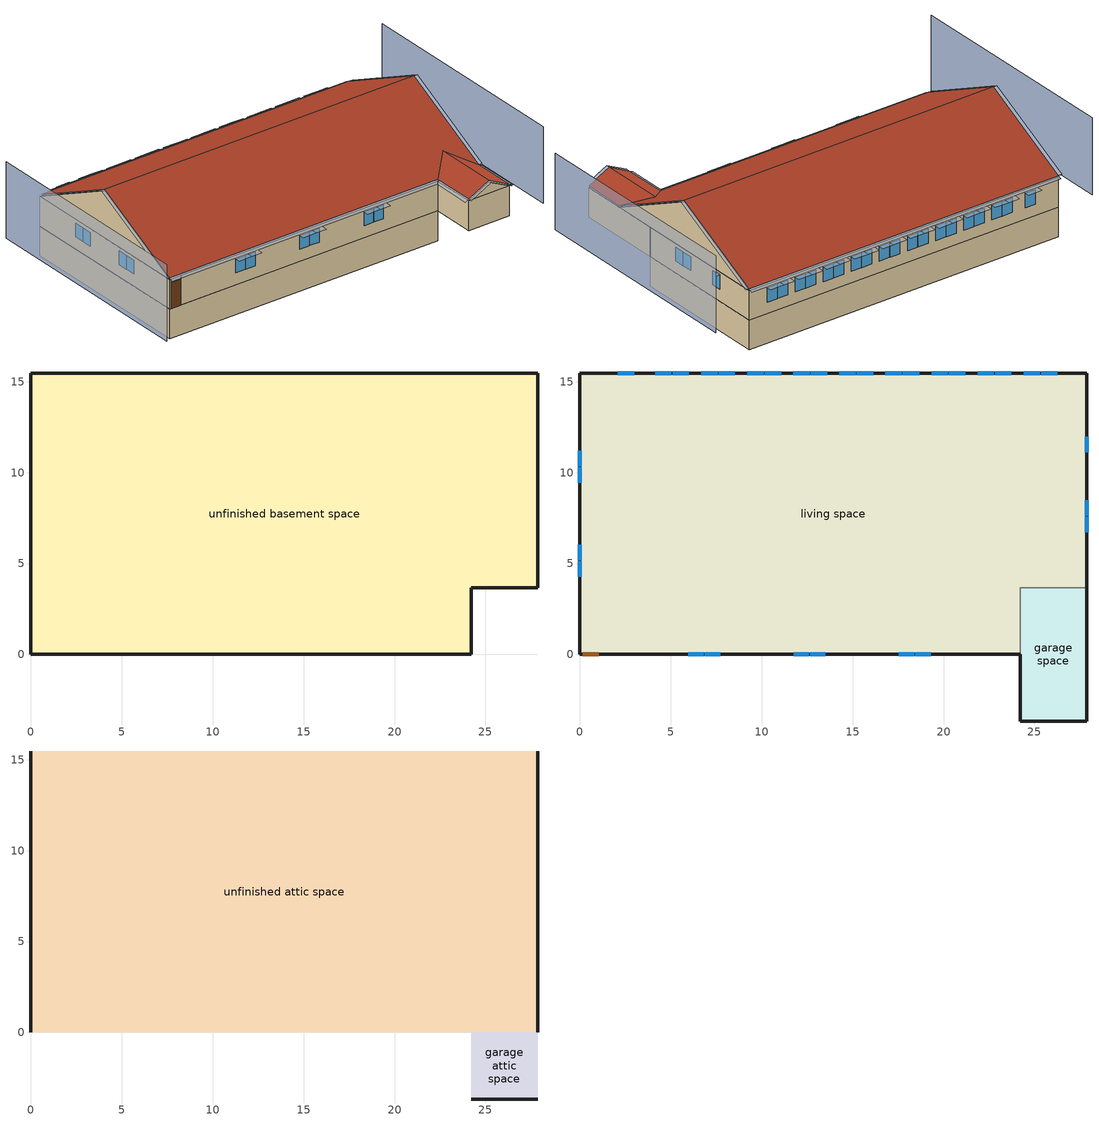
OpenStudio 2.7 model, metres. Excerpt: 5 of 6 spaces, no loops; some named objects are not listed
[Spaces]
unfinished basement space
 floor foundation (FloorFndGrndUnfinB): 0,0 0,15.48 27.87,15.48 27.87,3.66 24.21,3.66 24.21,0 z-2.44
 wall foundation (WallFndGrndUnfinB): 0,15.48 0,0 24.21,0 24.21,3.66 27.87,3.66 27.87,15.48 0,15.48 z-2.44:0
garage space
 floor foundation (FloorFndGrndUnfinSlab): 24.21,-3.66 24.21,3.66 27.87,3.66 27.87,-3.66 z0
 wall outside (WallExtUninsUnfin): 24.21,0 24.21,-3.66 27.87,-3.66 27.87,3.66 z0:2.44
 wall to living space (WallIntFinInsUnfin Reversed): 27.87,3.66 24.21,3.66 24.21,0 z0:2.44
living space
 floor to unfinished basement space (FloorUnfinBInsFin Reversed): 0,0 0,15.48 27.87,15.48 27.87,3.66 24.21,3.66 24.21,0 z0
 wall outside (WallExtInsFin): 27.87,3.66 27.87,15.48 0,15.48 0,0 0.13,0 1.05,0 24.21,0 z0:2.44
 window (WindowConstruction): 5.97,0 6.81,0 / 6.87,0 7.71,0 / 11.76,0 12.6,0 / 12.66,0 13.5,0 / 17.55,0 18.39,0 / 18.45,0 19.29,0 / 0,11.19 0,10.35 / 0,10.29 0,9.45 / 0,6.03 0,5.19 / 0,5.13 0,4.29 z1.01:2.13; 26.26,15.48 25.36,15.48 / 25.3,15.48 24.41,15.48 / 23.73,15.48 22.83,15.48 / 22.77,15.48 21.87,15.48 / 21.19,15.48 20.3,15.48 / 20.24,15.48 19.34,15.48 / 18.66,15.48 17.76,15.48 / 17.7,15.48 16.81,15.48 / 16.13,15.48 15.23,15.48 / 15.17,15.48 14.27,15.48 / 13.59,15.48 12.7,15.48 / 12.64,15.48 11.74,15.48 / 11.06,15.48 10.16,15.48 / 10.1,15.48 9.21,15.48 / 8.53,15.48 7.63,15.48 / 7.57,15.48 6.67,15.48 / 5.99,15.48 5.1,15.48 / 5.04,15.48 4.14,15.48 / 2.98,15.48 2.08,15.48 z0.94:2.13; 27.87,6.72 27.87,7.57 / 27.87,7.63 27.87,8.48 / 27.87,11.12 27.87,11.97 z1:2.13
 door (Door): 0.15,0 1.02,0 z0:2.13
unfinished attic space
 floor to garage space (FloorUnfinUninsUnfin): 27.87,3.66 27.87,0 24.21,0 24.21,3.66 z2.44
 floor to living space (FloorFinInsUnfinAttic): 27.87,15.48 27.87,3.66 24.21,3.66 24.21,0 0,0 0,15.48 z2.44
 wall outside (WallExtUninsUnfin): 0,7.74,6.31 0,15.48,2.44 0,0,2.44; 27.87,7.74,6.31 27.87,0,2.44 27.87,15.48,2.44
 roof outside (RoofUnfinInsExt): 0,7.74,6.46 27.87,7.74,6.46 27.87,15.48,2.59 0,15.48,2.59; 0,7.74,6.46 0,0,2.59 24.21,0,2.59 26.04,1.83,3.51 27.87,0,2.59 27.87,7.74,6.46
garage attic space
 floor to garage space (FloorUnfinUninsUnfin): 24.21,-3.66 24.21,0 27.87,0 27.87,-3.66 z2.44
 wall outside (WallExtUninsUnfin): 24.21,-3.66,2.44 27.87,-3.66,2.44 26.04,-3.66,3.35
 roof outside (RoofUnfinInsExt): 24.21,0,2.59 24.21,-3.66,2.59 26.04,-3.66,3.51 26.04,1.83,3.51; 27.87,0,2.59 26.04,1.83,3.51 26.04,-3.66,3.51 27.87,-3.66,2.59
shading: -3.05,15.48 -3.05,-3.66 / 30.92,-3.66 30.92,15.48 z0:6.31; -0.3,15.48,2.59 -0.3,7.74,6.46 0,7.74,6.46 0,15.48,2.59; 28.17,7.74,6.46 28.17,15.48,2.59 27.87,15.48,2.59 27.87,7.74,6.46; 27.87,15.79,2.44 0,15.79,2.44 0,15.48,2.59 27.87,15.48,2.59; 23.91,0,2.44 23.91,-3.66,2.44 24.21,-3.66,2.59 24.21,0,2.59; 24.21,-3.96,2.59 26.04,-3.96,3.51 26.04,-3.66,3.51 24.21,-3.66,2.59; 28.17,-3.66,2.44 28.17,0,2.44 27.87,0,2.59 27.87,-3.66,2.59; 26.04,-3.96,3.51 27.87,-3.96,2.59 27.87,-3.66,2.59 26.04,-3.66,3.51; -0.3,7.74,6.46 -0.3,0,2.59 0,0,2.59 0,7.74,6.46; 0,-0.3,2.44 24.21,-0.3,2.44 24.21,0,2.59 0,0,2.59; 28.17,0,2.59 28.17,7.74,6.46 27.87,7.74,6.46 27.87,0,2.59; 14.12,15.48 15.32,15.48 15.32,16.09 14.12,16.09 z2.29; 6.96,0 5.81,0 5.81,-0.61 6.96,-0.61 z2.29; 25.21,15.48 26.41,15.48 26.41,16.09 25.21,16.09 z2.29; 10.01,15.48 11.21,15.48 11.21,16.09 10.01,16.09 z2.29; 18.54,0 17.39,0 17.39,-0.61 18.54,-0.61 z2.29; 22.68,15.48 23.88,15.48 23.88,16.09 22.68,16.09 z2.29; 7.86,0 6.72,0 6.72,-0.61 7.86,-0.61 z2.29; 12.75,0 11.6,0 11.6,-0.61 12.75,-0.61 z2.29; 12.55,15.48 13.75,15.48 13.75,16.09 12.55,16.09 z2.29; 13.65,0 12.51,0 12.51,-0.61 13.65,-0.61 z2.29; 27.87,7.72 27.87,6.57 28.48,6.57 28.48,7.72 z2.29; 17.61,15.48 18.81,15.48 18.81,16.09 17.61,16.09 z2.29; 19.45,0 18.3,0 18.3,-0.61 19.45,-0.61 z2.29; 27.87,12.12 27.87,10.96 28.48,10.96 28.48,12.12 z2.29; 24.25,15.48 25.46,15.48 25.46,16.09 24.25,16.09 z2.29; 21.72,15.48 22.92,15.48 22.92,16.09 21.72,16.09 z2.29; 20.15,15.48 21.35,15.48 21.35,16.09 20.15,16.09 z2.29; 0,9.3 0,10.44 -0.61,10.44 -0.61,9.3 z2.29; 9.05,15.48 10.26,15.48 10.26,16.09 9.05,16.09 z2.29; 11.59,15.48 12.79,15.48 12.79,16.09 11.59,16.09 z2.29; 19.19,15.48 20.39,15.48 20.39,16.09 19.19,16.09 z2.29; 16.65,15.48 17.86,15.48 17.86,16.09 16.65,16.09 z2.29; 15.08,15.48 16.28,15.48 16.28,16.09 15.08,16.09 z2.29; 7.48,15.48 8.68,15.48 8.68,16.09 7.48,16.09 z2.29; 6.52,15.48 7.72,15.48 7.72,16.09 6.52,16.09 z2.29; 4.94,15.48 6.15,15.48 6.15,16.09 4.94,16.09 z2.29; 3.99,15.48 5.19,15.48 5.19,16.09 3.99,16.09 z2.29; 1.93,15.48 3.13,15.48 3.13,16.09 1.93,16.09 z2.29; 27.87,8.63 27.87,7.48 28.48,7.48 28.48,8.63 z2.29; 0,10.2 0,11.35 -0.61,11.35 -0.61,10.2 z2.29; 0,5.04 0,6.18 -0.61,6.18 -0.61,5.04 z2.29; 0,4.14 0,5.28 -0.61,5.28 -0.61,4.14 z2.29
[Site]
Denver Intl Ap_CO_USA: Latitude {deg}=39.83; Longitude {deg}=-104.65; Time Zone {hr}=-7; Elevation {m}=1650; Terrain=Suburbs
[ClimateZones]
Climate Zone Institution Name 2=Building America; Climate Zone Document Year 2=0; Climate Zone Value 2=Cold
[Site:WaterMainsTemperature]
Calculation Method=Correlation; Annual Average Outdoor Air Temperature {C}=10.8753; Maximum Difference In Monthly Average Outdoor Air Temperatures {deltaC}=23.1524
[Site:GroundTemperature:Deep]
10.8753, 10.8753, 10.8753, 10.8753, 10.8753, 10.8753, 10.8753, 10.8753, 10.8753, 10.8753, 10.8753, 10.8753
[Building]
Building 1: North Axis {deg}=315; Standards Number of Stories=1; Standards Number of Above Ground Stories=1; Standards Building Type=singlefamilydetached; Standards Number of Living Units=1
[Material] Roughness=Rough
Name | Thickness {m} | Conductivity {W/m-K} | Density {kg/m3} | Specific Heat {J/kg-K} | Thermal Absorptance | Solar Absorptance | Visible Absorptance
FloorUAAdditionalCeilingIns | 0.12827 | 0.0411113 | 16.02 | 1046.75
FloorUATrussandIns | 0.0889 | 0.0436674 | 50.7834 | 1165.1
Drywall 0.5 in. | 0.0127 | 0.160291 | 801 | 837.4 | 0.9 | 0.5 | 0.1
Asphalt Shingles, Medium | 0.009525 | 0.162714 | 1121.4 | 1465.45 | 0.91 | 0.85 | 0.85
RoofSheathing | 0.01905 | 0.115458 | 512.64 | 1214.23
RoofUARoofIns | 0.18415 | 8.02397 | 37.0049 | 1207.88
FoundationExtVertIns | 0.051816 | 0.029427 | 32.04 | 1214.23
Concrete 8.0 in.; FootingMaterial | 0.2032 | 1.31141 | 2242.8 | 837.4 | 0.9
Concrete 4.0 in. | 0.1016 | 1.31141 | 2242.8 | 837.4 | 0.9
FloorIns | 0.23495 | 2.59817 | 67.691 | 1210.98
Wood Floor | 0.015875 | 0.115458 | 544.68 | 1214.23
Floor Covering | 0.0127 | 0.0433444 | 54.468 | 1339.84 | 0.9 | 0.9
FloorFinStudAndAirFloor | 0.1397 | 0.606274 | 67.691 | 1210.98
Vinyl, Light | 0.009525 | 0.089435 | 177.822 | 1046.75 | 0.9 | 0.3 | 0.3
WallSheathing | 0.0127 | 0.115458 | 512.64 | 1214.23
WallStudAndCavity | 0.0889 | 0.0844273 | 45.657 | 1046.75
WallStudAndCavity 1 | 0.0889 | 0.393744 | 83.0341 | 1211.67
WallStudAndCavity 2 | 0.0889 | 0.397942 | 83.0341 | 1211.67
residential furniture material garage space | 0.1524 | 0.115458 | 640.8 | 1214.23 | 0.9 | 0.6 | 0.1
DoorMaterial | 0.04445 | 0.0612267 | 512.64 | 1214.23
[Construction]
FloorFinInsUnfinAttic: FloorUAAdditionalCeilingIns, FloorUATrussandIns, Drywall 0.5 in.
RoofUnfinInsExt: Asphalt Shingles, Medium, RoofSheathing, RoofUARoofIns
WallFndGrndUnfinB: Concrete 8.0 in.
FloorFndGrndUnfinB; FloorFndGrndUnfinSlab: Concrete 4.0 in.
FloorUnfinBInsFin Reversed: Floor Covering, Wood Floor, RoofSheathing, FloorIns
FootingConstruction: FootingMaterial
FloorUnfinUninsUnfin: FloorFinStudAndAirFloor, RoofSheathing
WallExtInsFin: Vinyl, Light, WallSheathing, WallStudAndCavity, Drywall 0.5 in.
WallIntFinInsUnfin Reversed: WallStudAndCavity, WallSheathing
WallExtUninsUnfin: Vinyl, Light, WallSheathing, WallStudAndCavity 1
WallIntFinUninsFin: WallStudAndCavity 2, Drywall 0.5 in.
residential furniture construction garage space; residential furniture construction living space; residential furniture construction unfinished basement space: residential furniture material garage space
WindowConstruction: WindowMaterial
Door: DoorMaterial
[WindowMaterial:Shade]
CoolingShade: Solar Transmittance=0.999; Solar Reflectance=0.00099; Visible Transmittance=0.999; Visible Reflectance=0.00099; Thermal Hemispherical Emissivity=1e-005; Thermal Transmittance=0.999; Thickness {m}=0.0001; Conductivity {W/m-K}=10000; Shade to Glass Distance {m}=0.001; Top Opening Multiplier=0; Bottom Opening Multiplier=0; Left-Side Opening Multiplier=0; Right-Side Opening Multiplier=0; Airflow Permeability=0
[WindowMaterial:SimpleGlazingSystem]
WindowMaterial: U-Factor {W/m2-K}=2.10086; Solar Heat Gain Coefficient=0.21
[ThermalZone] Use Ideal Air Loads=No
living zone: Thermostat=living zone temperature setpoint
garage zone; unfinished attic zone; unfinished basement zone: 
res ds_1 ret air zone: Volume {m3}=4.77847
[Sizing:Zone] Zone Cooling Design Supply Air Temperature Input Method=SupplyAirTemperature; Zone Cooling Design Supply Air Temperature {C}=14; Zone Cooling Design Supply Air Temperature Difference {deltaC}=11.11; Zone Heating Design Supply Air Temperature Input Method=SupplyAirTemperature; Zone Heating Design Supply Air Temperature {C}=40; Zone Heating Design Supply Air Temperature Difference {deltaC}=11.11; Zone Cooling Design Supply Air Humidity Ratio {kg-H2O/kg-air}=0.0085; Zone Heating Design Supply Air Humidity Ratio {kg-H2O/kg-air}=0.008; Cooling Design Air Flow Method=DesignDay; Heating Design Air Flow Method=DesignDay; Account for Dedicated Outdoor Air System=No; Dedicated Outdoor Air System Control Strategy=NeutralSupplyAir; Dedicated Outdoor Air Low Setpoint Temperature for Design {C}=autosize; Dedicated Outdoor Air High Setpoint Temperature for Design {C}=autosize
garage zone; unfinished attic zone; unfinished basement zone; res ds_1 ret air zone
[Space]
Name | Space Type | Thermal Zone | Building Unit
garage space | Space Type 1 | garage zone
living space | Space Type 2 | living zone | unit 1
unfinished attic space; garage attic space | Space Type 3 | unfinished attic zone
unfinished basement space | Space Type 4 | unfinished basement zone
res ds_1 ret air space |  | res ds_1 ret air zone
[SpaceType]
Name | Standards Space Type
Space Type 1 | garage
Space Type 2 | living
Space Type 3 | unfinished attic
Space Type 4 | unfinished basement
[BuildingUnit]
unit 1: Building Unit Type=Residential
[People:Definition]
residential occupants|living space: Number of People Calculation Method=People; Number of People {people}=3.23; Fraction Radiant=0.319734; Sensible Heat Fraction=0.573; Carbon Dioxide Generation Rate {m3/s-W}=0; Enable ASHRAE 55 Comfort Warnings=No; Mean Radiant Temperature Calculation Type=ZoneAveraged
[People]
residential occupants|living space: People Definition=residential occupants|living space; Space or SpaceType=living space; Number of People Schedule=residential occupants schedule; Activity Level Schedule=Schedule Ruleset 1; Multiplier=1
[Foundation:Kiva] Wall Height Above Grade {m}=0.2032; Wall Depth Below Slab {m}=0.2032
Name | Exterior Vertical Insulation Material | Exterior Vertical Insulation Depth {m} | Footing Wall Construction
Foundation Kiva 1 | FoundationExtVertIns | 2.4384
Foundation Kiva 2 |  |  | FootingConstruction
[Foundation:Kiva:Settings]
Soil Conductivity {W/m-K}=1.731; Soil Density {kg/m3}=1842.3; Soil Specific Heat {J/kg-K}=418.7; Ground Solar Absorptivity=0.9; Ground Thermal Absorptivity=0.9; Ground Surface Roughness {m}=0.03; Far-Field Width {m}=40; Deep-Ground Boundary Condition=ZeroFlux; Deep-Ground Depth {m}=40; Minimum Cell Dimension {m}=0.02; Maximum Cell Growth Coefficient=1.5; Simulation Timestep=Hourly
[SurfaceProperty:ExposedFoundationPerimeter] Exposed Perimeter Calculation Method=TotalExposedPerimeter
Name | Total Exposed Perimeter {m}
Surface 20 | 79.3836
Surface 1 | 14.6304
[InternalMass:Definition] Design Level Calculation Method=SurfaceArea
Name | Construction | Surface Area {m2}
living space Partition | WallIntFinUninsFin | 418.064
residential furniture mass garage space | residential furniture construction garage space | 2.67561
residential furniture mass living space | residential furniture construction living space | 167.225
residential furniture mass unfinished basement space | residential furniture construction unfinished basement space | 167.225
[InternalMass] Multiplier=1
Name | Internal Mass Definition | Space or SpaceType
living space Partition | living space Partition | living space
residential furniture mass garage space | residential furniture mass garage space | garage space
residential furniture mass living space | residential furniture mass living space | living space
residential furniture mass unfinished basement space | residential furniture mass unfinished basement space | unfinished basement space
[ShadingControl]
WindowShadingControl: Shading Type=InteriorShade; Shading Device Material=CoolingShade; Shading Control Type=OnIfScheduleAllows; Schedule=Window shading schedule; Shading Control Is Scheduled=Yes
[OtherEquipment:Definition] Design Level Calculation Method=EquipmentLevel
Name | Design Level {W} | Fraction Latent | Fraction Radiant | Fraction Lost
res wh_1 sens | 0 | 0 | 0 | 0
res wh_1 lat | 0 | 1 | 0 | 0
residential range gas | 438.989 | 0.2 | 0.18 | 0.5
res ds_1 sup s lk to lv equip; res ds_1 sup lat lk to lv equip; res ds_1 sup d cn to lv equip; res ds_1 sup d cn to ah equip; res ds_1 ret d cn to pl equip; res ds_1 ret d cn to ah equip; res ds_1 sup s lk to ah equip; res ds_1 sup lat lk to ah equip; res ds_1 ret s lk equip; res ds_1 ret lat lk equip | 0
[OtherEquipment]
Name | Other Equipment Definition | Space or SpaceType | Schedule | Fuel Type
res wh_1 sens | res wh_1 sens | unfinished basement space | Always On Discrete
res wh_1 lat | res wh_1 lat | unfinished basement space | Always On Discrete
residential range gas | residential range gas | living space | residential range gas|false schedule | NaturalGas
res ds_1 sup s lk to lv equip | res ds_1 sup s lk to lv equip | living space | Always On Discrete | None
res ds_1 sup lat lk to lv equip | res ds_1 sup lat lk to lv equip | living space | Always On Discrete | None
res ds_1 sup d cn to lv equip | res ds_1 sup d cn to lv equip | living space | Always On Discrete | None
res ds_1 sup d cn to ah equip | res ds_1 sup d cn to ah equip | unfinished basement space | Always On Discrete | None
res ds_1 ret d cn to pl equip | res ds_1 ret d cn to pl equip | res ds_1 ret air space | Always On Discrete | None
res ds_1 ret d cn to ah equip | res ds_1 ret d cn to ah equip | unfinished basement space | Always On Discrete | None
res ds_1 sup s lk to ah equip | res ds_1 sup s lk to ah equip | unfinished basement space | Always On Discrete | None
res ds_1 sup lat lk to ah equip | res ds_1 sup lat lk to ah equip | unfinished basement space | Always On Discrete | None
res ds_1 ret s lk equip | res ds_1 ret s lk equip | res ds_1 ret air space | Always On Discrete | None
res ds_1 ret lat lk equip | res ds_1 ret lat lk equip | res ds_1 ret air space | Always On Discrete | None
[EnergyManagementSystem:Sensor]
Name | Output Variable or Output Meter Index Key | Output Variable or Output Meter
res_wh_1_amb_temp | unfinished basement zone | Zone Mean Air Temperature
res_wh_1_amb_rh | unfinished basement zone | Zone Air Relative Humidity
res_nv_pb_s |  | Site Outdoor Air Barometric Pressure
res_af_vw_s |  | Site Wind Speed
res_nv_wt_s |  | Site Outdoor Air Humidity Ratio
res_nv_1_nva_s | res nv_1 avail schedule | Schedule Value
res_nv_1_sp_s | res nv_1 temp schedule | Schedule Value
res_ds_1_ah_mfr_s | Node 35 | System Node Mass Flow Rate
res_ds_1_ah_vfr_s | Node 35 | System Node Current Density Volume Flow Rate
res_ds_1_ah_tt_s | Node 35 | System Node Temperature
res_ds_1_ra_t_s | Node 38 | System Node Temperature
res_ds_1_ah_wt_s | Node 35 | System Node Humidity Ratio
res_ds_1_ra_w_s | Node 38 | System Node Humidity Ratio
res_ds_1_ah_t_s | unfinished basement zone | Zone Air Temperature
res_ds_1_ah_w_s | unfinished basement zone | Zone Mean Air Humidity Ratio
res_infil_1_range_sch_s | res mv_1 range exhaust schedule | Schedule Value
res_infil_1_bath_sch_s | res mv_1 bath exhaust schedule | Schedule Value
res_infil_1_wh_sch_s | Always On Discrete | Schedule Value
[EnergyManagementSystem:Actuator]
Name | Actuated Component | Actuated Component Type | Actuated Component Control Type
res_wh_1_sens_act | res wh_1 sens | OtherEquipment | Power Level
res_wh_1_lat_act | res wh_1 lat | OtherEquipment | Power Level
res_wh_1_LESchedOverride | res wh_1 BottomElementSetpoint | Schedule:Constant | Schedule Value
res_wh_1_HPSchedOverride | res wh_1 WaterHeaterHPSchedule | Schedule:Constant | Schedule Value
res_wh_1_UESchedOverride | res wh_1 TopElementSetpoint | Schedule:Constant | Schedule Value
res_nv_1_flow_act | res nv_1 flow | Zone Infiltration | Air Exchange Flow Rate
res_ds_1_sup_s_lk_to_lv_equip_act | res ds_1 sup s lk to lv equip | OtherEquipment | Power Level
res_ds_1_sup_lat_lk_to_lv_equip_act | res ds_1 sup lat lk to lv equip | OtherEquipment | Power Level
res_ds_1_sup_d_cn_to_lv_equip_act | res ds_1 sup d cn to lv equip | OtherEquipment | Power Level
res_ds_1_sup_d_cn_to_ah_equip_act | res ds_1 sup d cn to ah equip | OtherEquipment | Power Level
res_ds_1_ret_d_cn_to_pl_equip_act | res ds_1 ret d cn to pl equip | OtherEquipment | Power Level
res_ds_1_ret_d_cn_to_ah_equip_act | res ds_1 ret d cn to ah equip | OtherEquipment | Power Level
res_ds_1_sup_s_lk_to_ah_equip_act | res ds_1 sup s lk to ah equip | OtherEquipment | Power Level
res_ds_1_sup_lat_lk_to_ah_equip_act | res ds_1 sup lat lk to ah equip | OtherEquipment | Power Level
res_ds_1_ret_s_lk_equip_act | res ds_1 ret s lk equip | OtherEquipment | Power Level
res_ds_1_ret_lat_lk_equip_act | res ds_1 ret lat lk equip | OtherEquipment | Power Level
res_ds_1_ah_to_liv_mix_act | res ds_1 ah to liv mix | ZoneMixing | Air Exchange Flow Rate
res_ds_1_liv_to_ah_mix_act | res ds_1 liv to ah mix | ZoneMixing | Air Exchange Flow Rate
res_infil_1_house_fan_act | res infil_1 house fan | ElectricEquipment | Electric Power Level
res_infil_1_range_fan_act | res infil_1 range fan | ElectricEquipment | Electric Power Level
res_infil_1_bath_fan_act | res infil_1 bath fan | ElectricEquipment | Electric Power Level
res_infil_1_flow_act | res infil_1 flow | Zone Infiltration | Air Exchange Flow Rate
[EnergyManagementSystem:Program]
res_wh_1_InletAir: Set T_hpwh_inlet_0 = res_wh_1_amb_temp; Set res_wh_1_Tamb_act = T_hpwh_inlet_0; Set res_wh_1_RHamb_act = res_wh_1_amb_rh/100; Set temp1=(res_wh_1_tl*1.0)+res_wh_1_fan_pwr*1.0; Set res_wh_1_sens_act = 0-(res_wh_1_sens_cool*1.0)-temp1; Set res_wh_1_lat_act = 0 - res_wh_1_lat_cool * 1.0
res_wh_1_Control: Set res_wh_1_UESchedOverride = 49.78; Set res_wh_1_HPSchedOverride = 51.67; Set UEMax_0 = (@TrendMax res_wh_1_UETrend 2); Set LEMax_0 = (@TrendMax res_wh_1_LETrend 2); Set ElemOn_0 = (@Max UEMax_0 LEMax_0); If (res_wh_1_T_ctrl<40.38) || ((ElemOn_0>0) && (res_wh_1_T_ctrl<51.28)); Set res_wh_1_LESchedOverride = 70; Set res_wh_1_HPSchedOverride = 0; Else; Set res_wh_1_LESchedOverride = 0; Set res_wh_1_HPSchedOverride = 51.67; EndIf
res_nv_1_program: Set Tdiff = res_af_1_tin_s-res_af_1_tt_s; Set dT = (@Abs Tdiff); Set pt = (@RhFnTdbWPb res_af_1_tt_s res_nv_wt_s res_nv_pb_s); Set NVA = 12958.12945031868; Set Cs = 8.963020389461627e-05; Set Cw = 6.158219665777789e-05; Set MNV = 5.663369318400001; Set MHR = 0.0115; Set MRH = 0.7; Set temp1 = (res_nv_1_nva_s*NVA); Set SGNV = temp1*((((Cs*dT)+(Cw*(res_af_vw_s^2)))^0.5)/1000); If (res_nv_wt_s<MHR) && (pt<MRH) && (res_af_1_tin_s>res_nv_1_sp_s); Set temp2 = (res_af_1_tin_s-res_nv_1_sp_s); Set NVadj1 = temp2/(res_af_1_tin_s-res_af_1_tt_s); Set NVadj2 = (@Min NVadj1 1); Set NVadj3 = (@Max NVadj2 0); Set NVadj = SGNV*NVadj3; Set res_nv_1_flow_act = (@Min NVadj MNV); Else; Set res_nv_1_flow_act = 0; EndIf
[ThermostatSetpoint:DualSetpoint]
living zone temperature setpoint: Heating Setpoint Temperature Schedule=residential heating setpoint; Cooling Setpoint Temperature Schedule=residential cooling setpoint
[ElectricEquipment:Definition] Design Level Calculation Method=EquipmentLevel
Name | Design Level {W} | Fraction Latent | Fraction Radiant | Fraction Lost
residential refrigerator | 65.0889 | 0 | 0 | 0
residential range electric | 41.8839 | 0.3 | 0.24 | 0.3
residential misc plug loads|living space | 563.08 | 0.021 | 0.558 | 0.049
res infil_1 house fan; res infil_1 range fan; res infil_1 bath fan | 0 | 0 | 0 | 1
[ElectricEquipment] Space or SpaceType=living space
Name | Electric Equipment Definition | Schedule
residential refrigerator | residential refrigerator | residential refrigerator schedule
residential range electric | residential range electric | residential range gas|false schedule
residential misc plug loads|living space | residential misc plug loads|living space | residential misc plug loads schedule
res infil_1 house fan | res infil_1 house fan | Always On Discrete
res infil_1 range fan | res infil_1 range fan | Always On Discrete
res infil_1 bath fan | res infil_1 bath fan | Always On Discrete
[Lights:Definition] Design Level Calculation Method=LightingLevel; Fraction Radiant=0.6; Fraction Visible=0.2; Return Air Fraction=0
Name | Lighting Level {W}
residential lighting living space | 835.347
residential lighting garage space | 9.35059
[Lights] Schedule=residential lighting schedule; Fraction Replaceable=1
Name | Lights Definition | Space or SpaceType
residential lighting living space | residential lighting living space | living space
residential lighting garage space | residential lighting garage space | garage space
[Exterior:Lights:Definition]
residential lighting exterior: Design Level {W}=196.561
[Exterior:Lights]
residential lighting exterior: Exterior Lights Definition=residential lighting exterior; Schedule=residential lighting schedule
[SpaceInfiltration:EffectiveLeakageArea] Schedule=Always On Discrete
Name | Space or SpaceType | Effective Air Leakage Area {cm2} | Stack Coefficient | Wind Coefficient
res infil|garage space | garage space | 90.5149 | 0.000129067 | 4.38083e-05
res infil|unfinished attic space | unfinished attic space | 14812.5 | 0.000279571 | 3.13905e-05
res infil|garage attic space | garage attic space | 14812.5 | 0.000279571 | 3.13905e-05
[SpaceInfiltration:DesignFlowRate] Schedule=Always On Discrete
Name | Space or SpaceType | Design Flow Rate Calculation Method | Air Changes per Hour {1/hr} | Constant Term Coefficient | Temperature Term Coefficient | Velocity Term Coefficient | Velocity Squared Term Coefficient | Design Flow Rate {m3/s}
res infil|unfinished basement space | unfinished basement space | AirChanges/Hour | 0.1 | 1 | 0 | 0 | 0
res nv_1 flow; res infil_1 flow | living space | Flow/Space |  |  |  |  |  | 0
[ZoneMixing] Schedule=Always On Continuous; Design Flow Rate Calculation Method=Flow/Zone; Design Flow Rate {m3/s}=0
Name | Zone | Source Zone
res ds_1 ah to liv mix | living zone | unfinished basement zone
res ds_1 liv to ah mix | unfinished basement zone | living zone
[Schedule:Ruleset]
Name | Default Day Schedule
residential occupants schedule | Schedule Day 1
Schedule Ruleset 1 | Schedule Day 2
Window shading schedule | Schedule Day 3
residential heating setpoint | Schedule Day 12
residential cooling setpoint | Schedule Day 13
residential refrigerator schedule | Schedule Day 15
residential range gas|false schedule | Schedule Day 16
residential lighting schedule | Schedule Day 17
residential misc plug loads schedule | Schedule Day 18
[Schedule:Day]
Schedule Day 1; Schedule Day 3; Window shading schedule allday1; Window shading schedule allday2; Window shading schedule allday3; Window shading schedule allday4; Window shading schedule allday11; Window shading schedule allday12; Schedule Day 12; Schedule Day 13; Schedule Day 15; Schedule Day 16; Schedule Day 17; Schedule Day 18: 24, 0, 0
residential occupants schedule allday1; residential occupants schedule allday2; residential occupants schedule allday3; residential occupants schedule allday4; residential occupants schedule allday5; residential occupants schedule allday6; residential occupants schedule allday7; residential occupants schedule allday8; residential occupants schedule allday9; residential occupants schedule allday10; residential occupants schedule allday11; residential occupants schedule allday12: 7, 0, 1, 8, 0, 0.88, 9, 0, 0.41, 16, 0, 0.24, 17, 0, 0.29, 18, 0, 0.55, 21, 0, 0.9, 24, 0, 1
Schedule Day 2: 24, 0, 112.539
Window shading schedule allday5; Window shading schedule allday6; Window shading schedule allday7; Window shading schedule allday8; Window shading schedule allday9; Window shading schedule allday10: 24, 0, 1
residential heating setpoint allday1; residential heating setpoint allday2; residential heating setpoint allday3; residential heating setpoint allday4; residential heating setpoint allday5; residential heating setpoint allday6; residential heating setpoint allday7; residential heating setpoint allday8; residential heating setpoint allday9; residential heating setpoint allday10; residential heating setpoint allday11; residential heating setpoint allday12: 24, 0, 21.6667
residential cooling setpoint allday1; residential cooling setpoint allday2; residential cooling setpoint allday3; residential cooling setpoint allday4; residential cooling setpoint allday5; residential cooling setpoint allday6; residential cooling setpoint allday7; residential cooling setpoint allday8; residential cooling setpoint allday9; residential cooling setpoint allday10; residential cooling setpoint allday11; residential cooling setpoint allday12: 24, 0, 24.4444
residential refrigerator schedule allday1; residential refrigerator schedule allday12: 1, 0, 0.610949, 2, 0, 0.595675, 3, 0, 0.580401, 4, 0, 0.565128, 6, 0, 0.549854, 7, 0, 0.580401, 8, 0, 0.610949, 10, 0, 0.626223, 12, 0, 0.610949, 15, 0, 0.641496, 16, 0, 0.626223, 17, 0, 0.672044, 18, 0, 0.733139, 19, 0, 0.763686, 20, 0, 0.733139, 21, 0, 0.717865, 22, 0, 0.702591, 23, 0, 0.672044, 24, 0, 0.626223
residential refrigerator schedule allday2: 1, 0, 0.609489, 2, 0, 0.594252, 3, 0, 0.579015, 4, 0, 0.563777, 6, 0, 0.54854, 7, 0, 0.579015, 8, 0, 0.609489, 10, 0, 0.624726, 12, 0, 0.609489, 15, 0, 0.639964, 16, 0, 0.624726, 17, 0, 0.670438, 18, 0, 0.731387, 19, 0, 0.761861, 20, 0, 0.731387, 21, 0, 0.71615, 22, 0, 0.700912, 23, 0, 0.670438, 24, 0, 0.624726
residential refrigerator schedule allday3; residential refrigerator schedule allday4; residential refrigerator schedule allday5: 1, 0, 0.791241, 2, 0, 0.77146, 3, 0, 0.751679, 4, 0, 0.731898, 6, 0, 0.712117, 7, 0, 0.751679, 8, 0, 0.791241, 10, 0, 0.811022, 12, 0, 0.791241, 15, 0, 0.830803, 16, 0, 0.811022, 17, 0, 0.870365, 18, 0, 0.949489, 19, 0, 0.989051, 20, 0, 0.949489, 21, 0, 0.929708, 22, 0, 0.909927, 23, 0, 0.870365, 24, 0, 0.811022
residential refrigerator schedule allday6; residential refrigerator schedule allday7; residential refrigerator schedule allday8; residential refrigerator schedule allday9: 1, 0, 0.8, 2, 0, 0.78, 3, 0, 0.76, 4, 0, 0.74, 6, 0, 0.72, 7, 0, 0.76, 8, 0, 0.8, 10, 0, 0.82, 12, 0, 0.8, 15, 0, 0.84, 16, 0, 0.82, 17, 0, 0.88, 18, 0, 0.96, 19, 0, 1, 20, 0, 0.96, 21, 0, 0.94, 22, 0, 0.92, 23, 0, 0.88, 24, 0, 0.82
residential refrigerator schedule allday10: 1, 0, 0.679562, 2, 0, 0.662573, 3, 0, 0.645584, 4, 0, 0.628595, 6, 0, 0.611606, 7, 0, 0.645584, 8, 0, 0.679562, 10, 0, 0.696551, 12, 0, 0.679562, 15, 0, 0.71354, 16, 0, 0.696551, 17, 0, 0.747518, 18, 0, 0.815474, 19, 0, 0.849453, 20, 0, 0.815474, 21, 0, 0.798485, 22, 0, 0.781496, 23, 0, 0.747518, 24, 0, 0.696551
residential refrigerator schedule allday11: 1, 0, 0.675182, 2, 0, 0.658303, 3, 0, 0.641423, 4, 0, 0.624544, 6, 0, 0.607664, 7, 0, 0.641423, 8, 0, 0.675182, 10, 0, 0.692062, 12, 0, 0.675182, 15, 0, 0.708942, 16, 0, 0.692062, 17, 0, 0.742701, 18, 0, 0.810219, 19, 0, 0.843978, 20, 0, 0.810219, 21, 0, 0.793339, 22, 0, 0.77646, 23, 0, 0.742701, 24, 0, 0.692062
residential range gas|false schedule allday1; residential range gas|false schedule allday2; residential range gas|false schedule allday12: 2, 0, 0.0466667, 4, 0, 0.0266667, 5, 0, 0.0466667, 6, 0, 0.0733333, 7, 0, 0.166667, 8, 0, 0.28, 9, 0, 0.306667, 10, 0, 0.32, 11, 0, 0.28, 12, 0, 0.333333, 13, 0, 0.38, 14, 0, 0.306667, 15, 0, 0.38, 16, 0, 0.293333, 17, 0, 0.613333, 18, 0, 1, 19, 0, 0.78, 20, 0, 0.4, 21, 0, 0.233333, 22, 0, 0.166667, 23, 0, 0.106667, 24, 0, 0.0733333
residential range gas|false schedule allday3; residential range gas|false schedule allday5: 2, 0, 0.0421574, 4, 0, 0.0240899, 5, 0, 0.0421574, 6, 0, 0.0662473, 7, 0, 0.150562, 8, 0, 0.252944, 9, 0, 0.277034, 10, 0, 0.289079, 11, 0, 0.252944, 12, 0, 0.301124, 13, 0, 0.343282, 14, 0, 0.277034, 15, 0, 0.343282, 16, 0, 0.264989, 17, 0, 0.554069, 18, 0, 0.903373, 19, 0, 0.704631, 20, 0, 0.361349, 21, 0, 0.210787, 22, 0, 0.150562, 23, 0, 0.0963598, 24, 0, 0.0662473
residential range gas|false schedule allday4: 2, 0, 0.0419872, 4, 0, 0.0239927, 5, 0, 0.0419872, 6, 0, 0.0659799, 7, 0, 0.149954, 8, 0, 0.251923, 9, 0, 0.275916, 10, 0, 0.287912, 11, 0, 0.251923, 12, 0, 0.299909, 13, 0, 0.341896, 14, 0, 0.275916, 15, 0, 0.341896, 16, 0, 0.26392, 17, 0, 0.551832, 18, 0, 0.899727, 19, 0, 0.701787, 20, 0, 0.359891, 21, 0, 0.209936, 22, 0, 0.149954, 23, 0, 0.0959708, 24, 0, 0.0659799
residential range gas|false schedule allday6; residential range gas|false schedule allday9: 2, 0, 0.0378608, 4, 0, 0.0216348, 5, 0, 0.0378608, 6, 0, 0.0594956, 7, 0, 0.135217, 8, 0, 0.227165, 9, 0, 0.2488, 10, 0, 0.259617, 11, 0, 0.227165, 12, 0, 0.270435, 13, 0, 0.308295, 14, 0, 0.2488, 15, 0, 0.308295, 16, 0, 0.237982, 17, 0, 0.4976, 18, 0, 0.811304, 19, 0, 0.632817, 20, 0, 0.324521, 21, 0, 0.189304, 22, 0, 0.135217, 23, 0, 0.086539, 24, 0, 0.0594956
residential range gas|false schedule allday7; residential range gas|false schedule allday8: 2, 0, 0.0381161, 4, 0, 0.0217806, 5, 0, 0.0381161, 6, 0, 0.0598967, 7, 0, 0.136129, 8, 0, 0.228696, 9, 0, 0.250477, 10, 0, 0.261367, 11, 0, 0.228696, 12, 0, 0.272258, 13, 0, 0.310374, 14, 0, 0.250477, 15, 0, 0.310374, 16, 0, 0.239587, 17, 0, 0.500954, 18, 0, 0.816773, 19, 0, 0.637083, 20, 0, 0.326709, 21, 0, 0.19058, 22, 0, 0.136129, 23, 0, 0.0871225, 24, 0, 0.0598967
residential range gas|false schedule allday10; residential range gas|false schedule allday11: 2, 0, 0.0461562, 4, 0, 0.026375, 5, 0, 0.0461562, 6, 0, 0.0725311, 7, 0, 0.164844, 8, 0, 0.276937, 9, 0, 0.303312, 10, 0, 0.3165, 11, 0, 0.276937, 12, 0, 0.329687, 13, 0, 0.375843, 14, 0, 0.303312, 15, 0, 0.375843, 16, 0, 0.290125, 17, 0, 0.606624, 18, 0, 0.989061, 19, 0, 0.771468, 20, 0, 0.395624, 21, 0, 0.230781, 22, 0, 0.164844, 23, 0, 0.1055, 24, 0, 0.0725311
residential lighting schedule allday1: 1, 0, 0.123751, 2, 0, 0.0742506, 4, 0, 0.0495004, 5, 0, 0.0550333, 6, 0, 0.151005, 7, 0, 0.354518, 8, 0, 0.448634, 9, 0, 0.476771, 10, 0, 0.490088, 11, 0, 0.476763, 12, 0, 0.458301, 13, 0, 0.444976, 14, 0, 0.441055, 15, 0, 0.447927, 16, 0, 0.48986, 17, 0, 0.601585, 18, 0, 0.797807, 19, 0, 0.978646, 20, 0, 0.990805, 21, 0, 0.822578, 22, 0, 0.620621, 23, 0, 0.536431, 24, 0, 0.249225
residential lighting schedule allday2: 1, 0, 0.123751, 2, 0, 0.0742506, 4, 0, 0.0495004, 5, 0, 0.0547503, 6, 0, 0.149594, 7, 0, 0.351204, 8, 0, 0.44444, 9, 0, 0.470027, 10, 0, 0.480931, 11, 0, 0.467731, 12, 0, 0.449442, 13, 0, 0.436241, 14, 0, 0.432357, 15, 0, 0.435458, 16, 0, 0.457541, 17, 0, 0.526174, 18, 0, 0.674382, 19, 0, 0.867815, 20, 0, 0.979613, 21, 0, 0.912905, 22, 0, 0.727145, 23, 0, 0.638088, 24, 0, 0.249225
residential lighting schedule allday3: 1, 0, 0.123751, 2, 0, 0.0742506, 4, 0, 0.0495004, 5, 0, 0.0539769, 6, 0, 0.145737, 7, 0, 0.342151, 8, 0, 0.432984, 9, 0, 0.451822, 10, 0, 0.456356, 11, 0, 0.443495, 12, 0, 0.425678, 13, 0, 0.412817, 14, 0, 0.409033, 15, 0, 0.410444, 16, 0, 0.422423, 17, 0, 0.463778, 18, 0, 0.567207, 19, 0, 0.736351, 20, 0, 0.89541, 21, 0, 0.928337, 22, 0, 0.807462, 23, 0, 0.499769, 24, 0, 0.249225
residential lighting schedule allday4: 1, 0, 0.123751, 2, 0, 0.0742506, 4, 0, 0.0495004, 5, 0, 0.0529206, 6, 0, 0.14047, 7, 0, 0.329784, 8, 0, 0.417334, 9, 0, 0.427474, 10, 0, 0.423826, 11, 0, 0.411431, 12, 0, 0.394257, 13, 0, 0.381861, 14, 0, 0.378214, 15, 0, 0.377995, 16, 0, 0.379305, 17, 0, 0.386076, 18, 0, 0.412203, 19, 0, 0.483741, 20, 0, 0.618803, 21, 0, 0.782651, 22, 0, 0.880006, 23, 0, 0.59731, 24, 0, 0.249225
residential lighting schedule allday5: 1, 0, 0.123751, 2, 0, 0.0742506, 4, 0, 0.0495004, 5, 0, 0.0518642, 6, 0, 0.135202, 7, 0, 0.317417, 8, 0, 0.401684, 9, 0, 0.403727, 10, 0, 0.392499, 11, 0, 0.380568, 12, 0, 0.364039, 13, 0, 0.352108, 14, 0, 0.348597, 15, 0, 0.348344, 16, 0, 0.349185, 17, 0, 0.353494, 18, 0, 0.37052, 19, 0, 0.419884, 20, 0, 0.522801, 21, 0, 0.670504, 22, 0, 0.799058, 23, 0, 0.582332, 24, 0, 0.249225
residential lighting schedule allday6: 1, 0, 0.123751, 2, 0, 0.0742506, 4, 0, 0.0495004, 5, 0, 0.0510908, 6, 0, 0.131346, 7, 0, 0.308364, 8, 0, 0.390227, 9, 0, 0.386724, 10, 0, 0.370329, 11, 0, 0.358738, 12, 0, 0.34268, 13, 0, 0.33109, 14, 0, 0.327679, 15, 0, 0.327431, 16, 0, 0.328169, 17, 0, 0.3317, 18, 0, 0.345176, 19, 0, 0.384002, 20, 0, 0.467137, 21, 0, 0.595227, 22, 0, 0.726082, 23, 0, 0.557461, 24, 0, 0.249225
residential lighting schedule allday7: 1, 0, 0.123751, 2, 0, 0.0742506, 4, 0, 0.0495004, 5, 0, 0.0508078, 6, 0, 0.129935, 7, 0, 0.30505, 8, 0, 0.386033, 9, 0, 0.380581, 10, 0, 0.362375, 11, 0, 0.350909, 12, 0, 0.335023, 13, 0, 0.323557, 14, 0, 0.320183, 15, 0, 0.319942, 16, 0, 0.320696, 17, 0, 0.324296, 18, 0, 0.337983, 19, 0, 0.377272, 20, 0, 0.461059, 21, 0, 0.589559, 22, 0, 0.71999, 23, 0, 0.553959, 24, 0, 0.249225
residential lighting schedule allday8: 1, 0, 0.123751, 2, 0, 0.0742506, 4, 0, 0.0495004, 5, 0, 0.0510908, 6, 0, 0.131346, 7, 0, 0.308364, 8, 0, 0.390227, 9, 0, 0.386724, 10, 0, 0.370329, 11, 0, 0.358738, 12, 0, 0.34268, 13, 0, 0.33109, 14, 0, 0.327679, 15, 0, 0.327463, 16, 0, 0.328508, 17, 0, 0.333671, 18, 0, 0.353343, 19, 0, 0.408235, 20, 0, 0.517996, 21, 0, 0.667796, 22, 0, 0.788015, 23, 0, 0.571055, 24, 0, 0.249225
residential lighting schedule allday9: 1, 0, 0.123751, 2, 0, 0.0742506, 4, 0, 0.0495004, 5, 0, 0.0518642, 6, 0, 0.135202, 7, 0, 0.317417, 8, 0, 0.401684, 9, 0, 0.403727, 10, 0, 0.392499, 11, 0, 0.380568, 12, 0, 0.364039, 13, 0, 0.352108, 14, 0, 0.348597, 15, 0, 0.34858, 16, 0, 0.351275, 17, 0, 0.363405, 18, 0, 0.404274, 19, 0, 0.501103, 20, 0, 0.656115, 21, 0, 0.806081, 22, 0, 0.850995, 23, 0, 0.561051, 24, 0, 0.249225
residential lighting schedule allday10: 1, 0, 0.123751, 2, 0, 0.0742506, 4, 0, 0.0495004, 5, 0, 0.0529206, 6, 0, 0.14047, 7, 0, 0.329784, 8, 0, 0.417334, 9, 0, 0.427474, 10, 0, 0.423826, 11, 0, 0.411431, 12, 0, 0.394257, 13, 0, 0.381861, 14, 0, 0.378214, 15, 0, 0.378919, 16, 0, 0.386741, 17, 0, 0.41682, 18, 0, 0.500557, 19, 0, 0.655466, 20, 0, 0.829225, 21, 0, 0.905334, 22, 0, 0.820928, 23, 0, 0.509707, 24, 0, 0.249225
residential lighting schedule allday11: 1, 0, 0.123751, 2, 0, 0.0742506, 4, 0, 0.0495004, 5, 0, 0.0539769, 6, 0, 0.145737, 7, 0, 0.342151, 8, 0, 0.432984, 9, 0, 0.451822, 10, 0, 0.456356, 11, 0, 0.443495, 12, 0, 0.425678, 13, 0, 0.412817, 14, 0, 0.409033, 15, 0, 0.421324, 16, 0, 0.481818, 17, 0, 0.61218, 18, 0, 0.804217, 19, 0, 0.945912, 20, 0, 0.918658, 21, 0, 0.747013, 22, 0, 0.56552, 23, 0, 0.493046, 24, 0, 0.249225
residential lighting schedule allday12: 1, 0, 0.123751, 2, 0, 0.0742506, 4, 0, 0.0495004, 5, 0, 0.0547503, 6, 0, 0.149594, 7, 0, 0.351204, 8, 0, 0.44444, 9, 0, 0.470027, 10, 0, 0.480931, 11, 0, 0.467731, 12, 0, 0.449442, 13, 0, 0.436241, 14, 0, 0.432357, 15, 0, 0.445561, 16, 0, 0.513103, 17, 0, 0.660674, 18, 0, 0.869445, 19, 0, 1, 20, 0, 0.932675, 21, 0, 0.731582, 22, 0, 0.553643, 23, 0, 0.488328, 24, 0, 0.249225
residential misc plug loads schedule allday1; residential misc plug loads schedule allday12: 1, 0, 0.655649, 2, 0, 0.618183, 3, 0, 0.599451, 4, 0, 0.580718, 5, 0, 0.599451, 6, 0, 0.618183, 7, 0, 0.693115, 8, 0, 0.786779, 11, 0, 0.805512, 12, 0, 0.824245, 14, 0, 0.842977, 15, 0, 0.824245, 16, 0, 0.86171, 17, 0, 0.899176, 18, 0, 0.974107, 19, 0, 0.99284, 20, 0, 0.936642, 21, 0, 0.880443, 22, 0, 0.842977, 23, 0, 0.749313, 24, 0, 0.674382
residential misc plug loads schedule allday2: 1, 0, 0.660377, 2, 0, 0.622642, 3, 0, 0.603774, 4, 0, 0.584906, 5, 0, 0.603774, 6, 0, 0.622642, 7, 0, 0.698113, 8, 0, 0.792453, 11, 0, 0.811321, 12, 0, 0.830189, 14, 0, 0.849057, 15, 0, 0.830189, 16, 0, 0.867925, 17, 0, 0.90566, 18, 0, 0.981132, 19, 0, 1, 20, 0, 0.943396, 21, 0, 0.886792, 22, 0, 0.849057, 23, 0, 0.754717, 24, 0, 0.679245
residential misc plug loads schedule allday3; residential misc plug loads schedule allday5: 1, 0, 0.521682, 2, 0, 0.491872, 3, 0, 0.476967, 4, 0, 0.462062, 5, 0, 0.476967, 6, 0, 0.491872, 7, 0, 0.551493, 8, 0, 0.626019, 11, 0, 0.640924, 12, 0, 0.655829, 14, 0, 0.670734, 15, 0, 0.655829, 16, 0, 0.68564, 17, 0, 0.71545, 18, 0, 0.775071, 19, 0, 0.789976, 20, 0, 0.745261, 21, 0, 0.700545, 22, 0, 0.670734, 23, 0, 0.596208, 24, 0, 0.536588
residential misc plug loads schedule allday4: 1, 0, 0.519581, 2, 0, 0.489891, 3, 0, 0.475045, 4, 0, 0.4602, 5, 0, 0.475045, 6, 0, 0.489891, 7, 0, 0.549271, 8, 0, 0.623497, 11, 0, 0.638342, 12, 0, 0.653187, 14, 0, 0.668033, 15, 0, 0.653187, 16, 0, 0.682878, 17, 0, 0.712568, 18, 0, 0.771949, 19, 0, 0.786794, 20, 0, 0.742258, 21, 0, 0.697723, 22, 0, 0.668033, 23, 0, 0.593807, 24, 0, 0.534426
residential misc plug loads schedule allday6; residential misc plug loads schedule allday9: 1, 0, 0.434473, 2, 0, 0.409646, 3, 0, 0.397232, 4, 0, 0.384819, 5, 0, 0.397232, 6, 0, 0.409646, 7, 0, 0.4593, 8, 0, 0.521367, 11, 0, 0.533781, 12, 0, 0.546194, 14, 0, 0.558608, 15, 0, 0.546194, 16, 0, 0.571021, 17, 0, 0.595848, 18, 0, 0.645502, 19, 0, 0.657916, 20, 0, 0.620675, 21, 0, 0.583435, 22, 0, 0.558608, 23, 0, 0.49654, 24, 0, 0.446886
residential misc plug loads schedule allday7; residential misc plug loads schedule allday8: 1, 0, 0.43132, 2, 0, 0.406674, 3, 0, 0.39435, 4, 0, 0.382027, 5, 0, 0.39435, 6, 0, 0.406674, 7, 0, 0.455967, 8, 0, 0.517585, 11, 0, 0.529908, 12, 0, 0.542231, 14, 0, 0.554555, 15, 0, 0.542231, 16, 0, 0.566878, 17, 0, 0.591525, 18, 0, 0.640819, 19, 0, 0.653142, 20, 0, 0.616172, 21, 0, 0.579202, 22, 0, 0.554555, 23, 0, 0.492938, 24, 0, 0.443644
residential misc plug loads schedule allday10: 1, 0, 0.520106, 2, 0, 0.490386, 3, 0, 0.475526, 4, 0, 0.460666, 5, 0, 0.475526, 6, 0, 0.490386, 7, 0, 0.549827, 8, 0, 0.624128, 11, 0, 0.638988, 12, 0, 0.653848, 14, 0, 0.668708, 15, 0, 0.653848, 16, 0, 0.683568, 17, 0, 0.713289, 18, 0, 0.772729, 19, 0, 0.787589, 20, 0, 0.743009, 21, 0, 0.698428, 22, 0, 0.668708, 23, 0, 0.594407, 24, 0, 0.534966
residential misc plug loads schedule allday11: 1, 0, 0.51853, 2, 0, 0.4889, 3, 0, 0.474085, 4, 0, 0.45927, 5, 0, 0.474085, 6, 0, 0.4889, 7, 0, 0.54816, 8, 0, 0.622236, 11, 0, 0.637051, 12, 0, 0.651867, 14, 0, 0.666682, 15, 0, 0.651867, 16, 0, 0.681497, 17, 0, 0.711127, 18, 0, 0.770388, 19, 0, 0.785203, 20, 0, 0.740757, 21, 0, 0.696312, 22, 0, 0.666682, 23, 0, 0.592606, 24, 0, 0.533345
[Schedule:Rule] Apply Sunday=Yes; Apply Monday=Yes; Apply Tuesday=Yes; Apply Wednesday=Yes; Apply Thursday=Yes; Apply Friday=Yes; Apply Saturday=Yes; Date Specification Type=DateRange; Start Day=1
Name | Schedule Ruleset | Rule Order | Day Schedule | Start Month | End Month | End Day
residential occupants schedule allday ruleset1 | residential occupants schedule | 11 | residential occupants schedule allday1 | 1 | 1 | 31
residential occupants schedule allday ruleset2 | residential occupants schedule | 10 | residential occupants schedule allday2 | 2 | 2 | 28
residential occupants schedule allday ruleset3 | residential occupants schedule | 9 | residential occupants schedule allday3 | 3 | 3 | 31
residential occupants schedule allday ruleset4 | residential occupants schedule | 8 | residential occupants schedule allday4 | 4 | 4 | 30
residential occupants schedule allday ruleset5 | residential occupants schedule | 7 | residential occupants schedule allday5 | 5 | 5 | 31
residential occupants schedule allday ruleset6 | residential occupants schedule | 6 | residential occupants schedule allday6 | 6 | 6 | 30
residential occupants schedule allday ruleset7 | residential occupants schedule | 5 | residential occupants schedule allday7 | 7 | 7 | 31
residential occupants schedule allday ruleset8 | residential occupants schedule | 4 | residential occupants schedule allday8 | 8 | 8 | 31
residential occupants schedule allday ruleset9 | residential occupants schedule | 3 | residential occupants schedule allday9 | 9 | 9 | 30
residential occupants schedule allday ruleset10 | residential occupants schedule | 2 | residential occupants schedule allday10 | 10 | 10 | 31
residential occupants schedule allday ruleset11 | residential occupants schedule | 1 | residential occupants schedule allday11 | 11 | 11 | 30
residential occupants schedule allday ruleset12 | residential occupants schedule | 0 | residential occupants schedule allday12 | 12 | 12 | 31
Window shading schedule allday ruleset1 | Window shading schedule | 11 | Window shading schedule allday1 | 1 | 1 | 31
Window shading schedule allday ruleset2 | Window shading schedule | 10 | Window shading schedule allday2 | 2 | 2 | 28
Window shading schedule allday ruleset3 | Window shading schedule | 9 | Window shading schedule allday3 | 3 | 3 | 31
Window shading schedule allday ruleset4 | Window shading schedule | 8 | Window shading schedule allday4 | 4 | 4 | 30
Window shading schedule allday ruleset5 | Window shading schedule | 7 | Window shading schedule allday5 | 5 | 5 | 31
Window shading schedule allday ruleset6 | Window shading schedule | 6 | Window shading schedule allday6 | 6 | 6 | 30
Window shading schedule allday ruleset7 | Window shading schedule | 5 | Window shading schedule allday7 | 7 | 7 | 31
Window shading schedule allday ruleset8 | Window shading schedule | 4 | Window shading schedule allday8 | 8 | 8 | 31
Window shading schedule allday ruleset9 | Window shading schedule | 3 | Window shading schedule allday9 | 9 | 9 | 30
Window shading schedule allday ruleset10 | Window shading schedule | 2 | Window shading schedule allday10 | 10 | 10 | 31
Window shading schedule allday ruleset11 | Window shading schedule | 1 | Window shading schedule allday11 | 11 | 11 | 30
Window shading schedule allday ruleset12 | Window shading schedule | 0 | Window shading schedule allday12 | 12 | 12 | 31
residential heating setpoint allday ruleset1 | residential heating setpoint | 11 | residential heating setpoint allday1 | 1 | 1 | 31
residential heating setpoint allday ruleset2 | residential heating setpoint | 10 | residential heating setpoint allday2 | 2 | 2 | 28
residential heating setpoint allday ruleset3 | residential heating setpoint | 9 | residential heating setpoint allday3 | 3 | 3 | 31
residential heating setpoint allday ruleset4 | residential heating setpoint | 8 | residential heating setpoint allday4 | 4 | 4 | 30
residential heating setpoint allday ruleset5 | residential heating setpoint | 7 | residential heating setpoint allday5 | 5 | 5 | 31
residential heating setpoint allday ruleset6 | residential heating setpoint | 6 | residential heating setpoint allday6 | 6 | 6 | 30
residential heating setpoint allday ruleset7 | residential heating setpoint | 5 | residential heating setpoint allday7 | 7 | 7 | 31
residential heating setpoint allday ruleset8 | residential heating setpoint | 4 | residential heating setpoint allday8 | 8 | 8 | 31
residential heating setpoint allday ruleset9 | residential heating setpoint | 3 | residential heating setpoint allday9 | 9 | 9 | 30
residential heating setpoint allday ruleset10 | residential heating setpoint | 2 | residential heating setpoint allday10 | 10 | 10 | 31
residential heating setpoint allday ruleset11 | residential heating setpoint | 1 | residential heating setpoint allday11 | 11 | 11 | 30
residential heating setpoint allday ruleset12 | residential heating setpoint | 0 | residential heating setpoint allday12 | 12 | 12 | 31
residential cooling setpoint allday ruleset1 | residential cooling setpoint | 11 | residential cooling setpoint allday1 | 1 | 1 | 31
residential cooling setpoint allday ruleset2 | residential cooling setpoint | 10 | residential cooling setpoint allday2 | 2 | 2 | 28
residential cooling setpoint allday ruleset3 | residential cooling setpoint | 9 | residential cooling setpoint allday3 | 3 | 3 | 31
residential cooling setpoint allday ruleset4 | residential cooling setpoint | 8 | residential cooling setpoint allday4 | 4 | 4 | 30
residential cooling setpoint allday ruleset5 | residential cooling setpoint | 7 | residential cooling setpoint allday5 | 5 | 5 | 31
residential cooling setpoint allday ruleset6 | residential cooling setpoint | 6 | residential cooling setpoint allday6 | 6 | 6 | 30
residential cooling setpoint allday ruleset7 | residential cooling setpoint | 5 | residential cooling setpoint allday7 | 7 | 7 | 31
residential cooling setpoint allday ruleset8 | residential cooling setpoint | 4 | residential cooling setpoint allday8 | 8 | 8 | 31
residential cooling setpoint allday ruleset9 | residential cooling setpoint | 3 | residential cooling setpoint allday9 | 9 | 9 | 30
residential cooling setpoint allday ruleset10 | residential cooling setpoint | 2 | residential cooling setpoint allday10 | 10 | 10 | 31
residential cooling setpoint allday ruleset11 | residential cooling setpoint | 1 | residential cooling setpoint allday11 | 11 | 11 | 30
residential cooling setpoint allday ruleset12 | residential cooling setpoint | 0 | residential cooling setpoint allday12 | 12 | 12 | 31
residential refrigerator schedule allday ruleset1 | residential refrigerator schedule | 11 | residential refrigerator schedule allday1 | 1 | 1 | 31
residential refrigerator schedule allday ruleset2 | residential refrigerator schedule | 10 | residential refrigerator schedule allday2 | 2 | 2 | 28
residential refrigerator schedule allday ruleset3 | residential refrigerator schedule | 9 | residential refrigerator schedule allday3 | 3 | 3 | 31
residential refrigerator schedule allday ruleset4 | residential refrigerator schedule | 8 | residential refrigerator schedule allday4 | 4 | 4 | 30
residential refrigerator schedule allday ruleset5 | residential refrigerator schedule | 7 | residential refrigerator schedule allday5 | 5 | 5 | 31
residential refrigerator schedule allday ruleset6 | residential refrigerator schedule | 6 | residential refrigerator schedule allday6 | 6 | 6 | 30
residential refrigerator schedule allday ruleset7 | residential refrigerator schedule | 5 | residential refrigerator schedule allday7 | 7 | 7 | 31
residential refrigerator schedule allday ruleset8 | residential refrigerator schedule | 4 | residential refrigerator schedule allday8 | 8 | 8 | 31
residential refrigerator schedule allday ruleset9 | residential refrigerator schedule | 3 | residential refrigerator schedule allday9 | 9 | 9 | 30
residential refrigerator schedule allday ruleset10 | residential refrigerator schedule | 2 | residential refrigerator schedule allday10 | 10 | 10 | 31
residential refrigerator schedule allday ruleset11 | residential refrigerator schedule | 1 | residential refrigerator schedule allday11 | 11 | 11 | 30
residential refrigerator schedule allday ruleset12 | residential refrigerator schedule | 0 | residential refrigerator schedule allday12 | 12 | 12 | 31
residential range gas|false schedule allday ruleset1 | residential range gas|false schedule | 11 | residential range gas|false schedule allday1 | 1 | 1 | 31
residential range gas|false schedule allday ruleset2 | residential range gas|false schedule | 10 | residential range gas|false schedule allday2 | 2 | 2 | 28
residential range gas|false schedule allday ruleset3 | residential range gas|false schedule | 9 | residential range gas|false schedule allday3 | 3 | 3 | 31
residential range gas|false schedule allday ruleset4 | residential range gas|false schedule | 8 | residential range gas|false schedule allday4 | 4 | 4 | 30
residential range gas|false schedule allday ruleset5 | residential range gas|false schedule | 7 | residential range gas|false schedule allday5 | 5 | 5 | 31
residential range gas|false schedule allday ruleset6 | residential range gas|false schedule | 6 | residential range gas|false schedule allday6 | 6 | 6 | 30
residential range gas|false schedule allday ruleset7 | residential range gas|false schedule | 5 | residential range gas|false schedule allday7 | 7 | 7 | 31
residential range gas|false schedule allday ruleset8 | residential range gas|false schedule | 4 | residential range gas|false schedule allday8 | 8 | 8 | 31
residential range gas|false schedule allday ruleset9 | residential range gas|false schedule | 3 | residential range gas|false schedule allday9 | 9 | 9 | 30
residential range gas|false schedule allday ruleset10 | residential range gas|false schedule | 2 | residential range gas|false schedule allday10 | 10 | 10 | 31
residential range gas|false schedule allday ruleset11 | residential range gas|false schedule | 1 | residential range gas|false schedule allday11 | 11 | 11 | 30
residential range gas|false schedule allday ruleset12 | residential range gas|false schedule | 0 | residential range gas|false schedule allday12 | 12 | 12 | 31
residential lighting schedule allday ruleset1 | residential lighting schedule | 11 | residential lighting schedule allday1 | 1 | 1 | 31
residential lighting schedule allday ruleset2 | residential lighting schedule | 10 | residential lighting schedule allday2 | 2 | 2 | 28
residential lighting schedule allday ruleset3 | residential lighting schedule | 9 | residential lighting schedule allday3 | 3 | 3 | 31
residential lighting schedule allday ruleset4 | residential lighting schedule | 8 | residential lighting schedule allday4 | 4 | 4 | 30
residential lighting schedule allday ruleset5 | residential lighting schedule | 7 | residential lighting schedule allday5 | 5 | 5 | 31
residential lighting schedule allday ruleset6 | residential lighting schedule | 6 | residential lighting schedule allday6 | 6 | 6 | 30
residential lighting schedule allday ruleset7 | residential lighting schedule | 5 | residential lighting schedule allday7 | 7 | 7 | 31
residential lighting schedule allday ruleset8 | residential lighting schedule | 4 | residential lighting schedule allday8 | 8 | 8 | 31
residential lighting schedule allday ruleset9 | residential lighting schedule | 3 | residential lighting schedule allday9 | 9 | 9 | 30
residential lighting schedule allday ruleset10 | residential lighting schedule | 2 | residential lighting schedule allday10 | 10 | 10 | 31
residential lighting schedule allday ruleset11 | residential lighting schedule | 1 | residential lighting schedule allday11 | 11 | 11 | 30
residential lighting schedule allday ruleset12 | residential lighting schedule | 0 | residential lighting schedule allday12 | 12 | 12 | 31
residential misc plug loads schedule allday ruleset1 | residential misc plug loads schedule | 11 | residential misc plug loads schedule allday1 | 1 | 1 | 31
residential misc plug loads schedule allday ruleset2 | residential misc plug loads schedule | 10 | residential misc plug loads schedule allday2 | 2 | 2 | 28
residential misc plug loads schedule allday ruleset3 | residential misc plug loads schedule | 9 | residential misc plug loads schedule allday3 | 3 | 3 | 31
residential misc plug loads schedule allday ruleset4 | residential misc plug loads schedule | 8 | residential misc plug loads schedule allday4 | 4 | 4 | 30
residential misc plug loads schedule allday ruleset5 | residential misc plug loads schedule | 7 | residential misc plug loads schedule allday5 | 5 | 5 | 31
residential misc plug loads schedule allday ruleset6 | residential misc plug loads schedule | 6 | residential misc plug loads schedule allday6 | 6 | 6 | 30
residential misc plug loads schedule allday ruleset7 | residential misc plug loads schedule | 5 | residential misc plug loads schedule allday7 | 7 | 7 | 31
residential misc plug loads schedule allday ruleset8 | residential misc plug loads schedule | 4 | residential misc plug loads schedule allday8 | 8 | 8 | 31
residential misc plug loads schedule allday ruleset9 | residential misc plug loads schedule | 3 | residential misc plug loads schedule allday9 | 9 | 9 | 30
residential misc plug loads schedule allday ruleset10 | residential misc plug loads schedule | 2 | residential misc plug loads schedule allday10 | 10 | 10 | 31
residential misc plug loads schedule allday ruleset11 | residential misc plug loads schedule | 1 | residential misc plug loads schedule allday11 | 11 | 11 | 30
residential misc plug loads schedule allday ruleset12 | residential misc plug loads schedule | 0 | residential misc plug loads schedule allday12 | 12 | 12 | 31
[Schedule:Constant] Value=1
Always On Discrete; Always On Continuous
